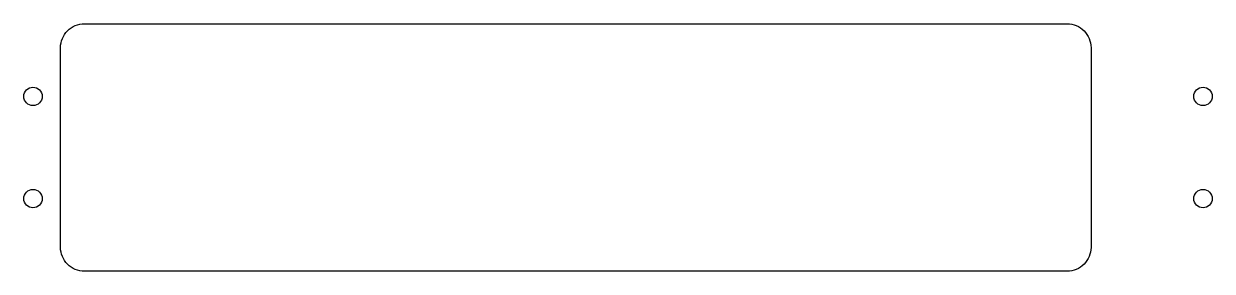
# Model space of a CAD drawing. Header units: millimetres. Extents: x -81 to 73, y -26 to 6.
import ezdxf

# ---------------------------------------------------------------- set-up
doc = ezdxf.new("R2010")
doc.units = ezdxf.units.MM
doc.layers.get('0').update_dxf_attribs({"linetype": 'CONTINUOUS'})

msp = doc.modelspace()

# ---------------------------------------------------------------- linework, layer by layer
msp.add_lwpolyline([(54.6, 6.36, -0.414214), (57.71, 3.25), (57.71, -22.75, -0.414214), (54.6, -25.86), (-73.4, -25.86, -0.414214), (-76.51, -22.75), (-76.51, 3.25, -0.414214), (-73.4, 6.36)], format="xyb", close=True)
for centre in [(-80.1, -3.1), (72.3, -3.1), (-80.1, -16.4), (72.3, -16.4)]:
    msp.add_circle(centre, 1.2)

doc.saveas('drawing.dxf')
